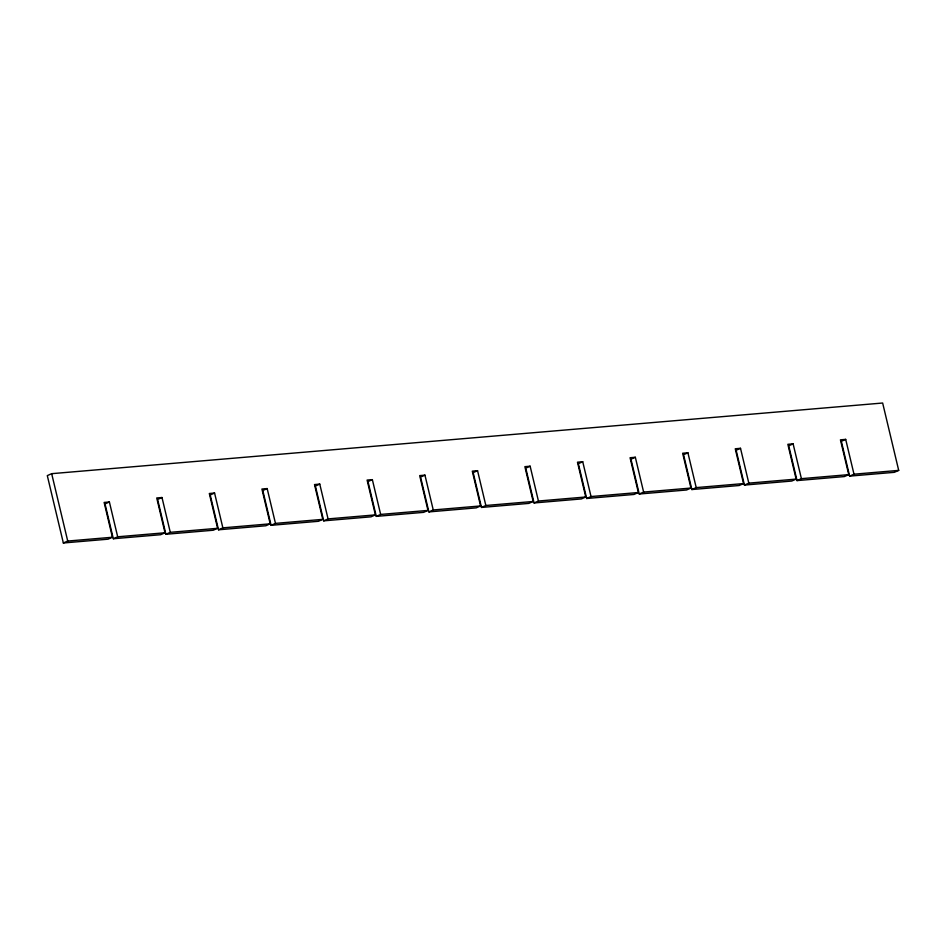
<?xml version="1.0" encoding="UTF-8"?>
<svg xmlns="http://www.w3.org/2000/svg" width="946" height="946" viewBox="0 0 946 946"><rect width="100%" height="100%" fill="white"/><g stroke="black" fill="none" stroke-linecap="round" stroke-linejoin="round"><path stroke-width="1.42" d="M849.626 476.122L853.99 474.194L845.7 439.382L841.337 441.321L849.626 476.122L894.325 472.326L898.7 470.387L882.653 403.02L51.675 473.674L47.3 475.613L63.347 542.98L108.057 539.185L112.42 537.245L104.131 502.432L109.393 501.995L117.682 536.796L113.319 538.735L105.018 503.922L109.393 501.995M165.905 534.265L170.28 532.326L161.991 497.513L157.615 499.453L165.905 534.265L213.24 530.233L217.615 528.306L209.314 493.493L214.576 493.043L222.866 527.856L218.502 529.795L210.213 494.983L214.576 493.043M63.347 542.98L67.722 541.053L112.42 537.245M161.991 497.513L156.729 497.963L165.018 532.775L160.643 534.715L113.319 538.735M271.1 525.314L275.463 523.386L267.174 488.574L262.799 490.513L271.1 525.314L318.424 521.293L322.799 519.354L314.51 484.553L319.772 484.104L328.061 518.905L323.686 520.844L315.396 486.043L319.772 484.104M267.174 488.574L261.912 489.023L270.201 523.824L265.838 525.763L218.502 529.795M376.283 516.374L380.647 514.435L372.357 479.634L367.994 481.561L376.283 516.374L423.619 512.354L427.982 510.414L419.693 475.602L424.955 475.152L433.244 509.965L428.881 511.904L420.58 477.091L424.955 475.152M372.357 479.634L367.095 480.071L375.396 514.884L371.021 516.823L323.686 520.844M481.467 507.434L485.842 505.495L477.553 470.682L473.177 472.622L481.467 507.434L528.802 503.402L533.177 501.475L524.876 466.662L530.138 466.212L538.428 501.025L534.064 502.953L525.775 468.152L530.138 466.212M477.553 470.682L472.291 471.132L480.58 505.944L476.205 507.872L428.881 511.904M586.662 498.483L591.025 496.544L582.736 461.743L578.361 463.682L586.662 498.483L633.986 494.462L638.361 492.523L630.071 457.722L635.334 457.273L643.623 492.074L639.248 494.013L630.958 459.2L635.334 457.273M582.736 461.743L577.474 462.192L585.763 496.993L581.4 498.932L534.064 502.953M691.845 489.543L696.209 487.604L687.919 452.791L683.556 454.73L691.845 489.543L739.181 485.511L743.544 483.583L735.255 448.771L740.517 448.321L748.806 483.134L744.443 485.073L736.142 450.261L740.517 448.321M687.919 452.791L682.657 453.24L690.958 488.053L686.583 489.993L639.248 494.013M797.029 480.592L801.404 478.664L793.115 443.851L788.739 445.791L797.029 480.592L844.364 476.571L848.739 474.632L840.438 439.831L845.7 439.382M793.115 443.851L787.852 444.301L796.142 479.114L791.767 481.041L744.443 485.073M117.682 536.796L165.018 532.775M170.28 532.326L217.615 528.306M222.866 527.856L270.201 523.824M275.463 523.386L322.799 519.354M328.061 518.905L375.396 514.884M380.647 514.435L427.982 510.414M433.244 509.965L480.58 505.944M485.842 505.495L533.177 501.475M538.428 501.025L585.763 496.993M591.025 496.544L638.361 492.523M643.623 492.074L690.958 488.053M696.209 487.604L743.544 483.583M748.806 483.134L796.142 479.114M801.404 478.664L848.739 474.632M853.99 474.194L898.7 470.387M51.675 473.674L67.722 541.053"/></g></svg>
